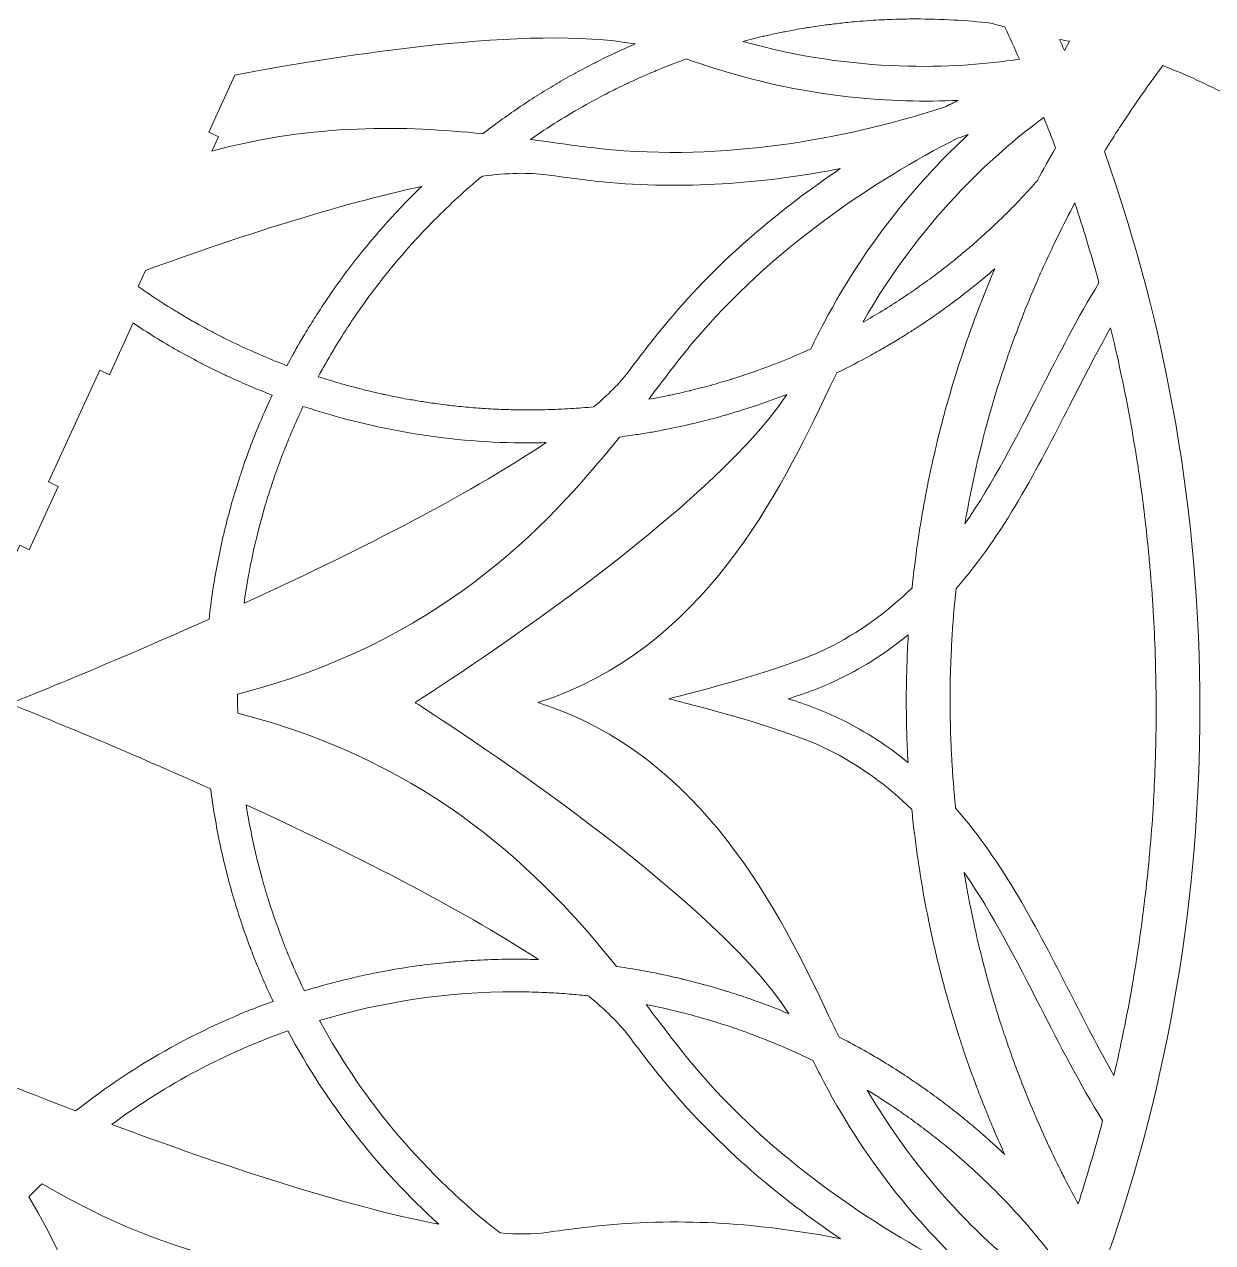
# Model space of a CAD drawing. Header units: millimetres. Extents: x -131 to 670, y -112 to 1620.
# Drawn here: x 506.2 to 578.1, y 1269.9 to 1343.5 of the extents above; entities that cross this region are included whole.
import ezdxf

# ---------------------------------------------------------------- set-up
doc = ezdxf.new("R2010")
doc.units = ezdxf.units.MM
doc.header["$MEASUREMENT"] = 0
doc.layers.add('Layer 3', color=7, linetype='Continuous')

msp = doc.modelspace()

# ---------------------------------------------------------------- linework, layer by layer
at = {"layer": 'Layer 3', "lineweight": 0}
for points, knots in [([(664.175, 1337.73), (662.473, 1347.13), (660.047, 1356.468), (656.887, 1365.673), (642.47, 1407.673), (614.36, 1442.486), (576.863, 1465.245), (576.863, 1465.245), (577.513, 1466.664), (577.513, 1466.664), (577.513, 1466.664), (576.936, 1466.947), (576.936, 1466.947), (576.936, 1466.947), (584.186, 1482.77), (584.186, 1482.77), (584.186, 1482.77), (584.764, 1482.487), (584.764, 1482.487), (584.764, 1482.487), (586.512, 1486.304), (586.512, 1486.304), (586.512, 1486.304), (585.935, 1486.586), (585.935, 1486.586), (585.935, 1486.586), (596.94, 1510.603), (596.94, 1510.603), (606.348, 1505.631), (615.52, 1499.57), (624.23, 1492.563), (624.23, 1492.563), (627.586, 1479.798), (627.586, 1479.798), (627.586, 1479.798), (632.646, 1481.124), (632.646, 1481.124), (632.646, 1481.124), (631.186, 1486.68), (631.186, 1486.68), (643.83, 1475.419), (655.149, 1462.188), (664.175, 1448.125), (664.175, 1448.125), (664.175, 1337.73), (664.175, 1337.73)], [0, 0, 0, 0, 1, 1, 1, 2, 2, 2, 3, 3, 3, 4, 4, 4, 5, 5, 5, 6, 6, 6, 7, 7, 7, 8, 8, 8, 9, 9, 9, 10, 10, 10, 11, 11, 11, 12, 12, 12, 13, 13, 13, 14, 14, 14, 15, 15, 15, 15]), ([(517.399, 1337.018), (517.399, 1337.018), (518.976, 1340.458), (518.976, 1340.458), (525.31, 1341.66), (536.803, 1343.487), (543.172, 1342.341), (542.77, 1342.168), (542.371, 1341.988), (541.976, 1341.803), (541.961, 1341.796), (541.947, 1341.79), (541.932, 1341.783), (541.544, 1341.601), (541.159, 1341.412), (540.777, 1341.219), (540.758, 1341.209), (540.738, 1341.199), (540.718, 1341.189), (540.338, 1340.995), (539.96, 1340.796), (539.586, 1340.591), (539.586, 1340.591), (539.531, 1340.561), (539.531, 1340.561), (539.155, 1340.355), (538.782, 1340.142), (538.412, 1339.924), (538.397, 1339.916), (538.382, 1339.908), (538.368, 1339.899), (537.994, 1339.678), (537.624, 1339.452), (537.258, 1339.221), (537.249, 1339.215), (537.239, 1339.209), (537.231, 1339.204), (536.859, 1338.969), (536.491, 1338.728), (536.127, 1338.482), (536.124, 1338.48), (536.122, 1338.478), (536.119, 1338.476), (535.382, 1337.977), (534.662, 1337.457), (533.959, 1336.915), (529.36, 1337.395), (523.771, 1337.539), (517.579, 1335.867), (517.579, 1335.867), (517.977, 1336.735), (517.977, 1336.735), (517.977, 1336.735), (517.399, 1337.018), (517.399, 1337.018)], [0, 0, 0, 0, 1, 1, 1, 2, 2, 2, 3, 3, 3, 4, 4, 4, 5, 5, 5, 6, 6, 6, 7, 7, 7, 8, 8, 8, 9, 9, 9, 10, 10, 10, 11, 11, 11, 12, 12, 12, 13, 13, 13, 14, 14, 14, 15, 15, 15, 16, 16, 16, 17, 17, 17, 18, 18, 18, 18]), ([(549.68, 1342.496), (550.087, 1342.603), (550.497, 1342.704), (550.909, 1342.8), (550.93, 1342.805), (550.951, 1342.809), (550.972, 1342.815), (551.364, 1342.904), (551.758, 1342.989), (552.154, 1343.068), (552.204, 1343.077), (552.253, 1343.086), (552.302, 1343.096), (552.674, 1343.168), (553.047, 1343.236), (553.422, 1343.298), (553.506, 1343.312), (553.589, 1343.325), (553.673, 1343.338), (554.018, 1343.393), (554.364, 1343.445), (554.712, 1343.492), (554.838, 1343.509), (554.965, 1343.523), (555.091, 1343.538), (555.403, 1343.577), (555.715, 1343.614), (556.029, 1343.646), (556.207, 1343.664), (556.385, 1343.677), (556.562, 1343.693), (556.833, 1343.717), (557.102, 1343.741), (557.373, 1343.759), (557.623, 1343.776), (557.875, 1343.787), (558.128, 1343.799), (558.333, 1343.809), (558.537, 1343.822), (558.743, 1343.829), (559.207, 1343.845), (559.673, 1343.854), (560.14, 1343.854), (560.14, 1343.854), (560.141, 1343.854), (560.141, 1343.854), (561.677, 1343.854), (563.193, 1343.766), (564.687, 1343.601), (564.965, 1343.525), (565.242, 1343.444), (565.522, 1343.372), (565.524, 1343.367), (565.526, 1343.362), (565.528, 1343.357), (565.829, 1342.715), (566.122, 1342.069), (566.41, 1341.42), (562.461, 1340.82), (556.514, 1340.579), (549.68, 1342.496)], [0, 0, 0, 0, 1, 1, 1, 2, 2, 2, 3, 3, 3, 4, 4, 4, 5, 5, 5, 6, 6, 6, 7, 7, 7, 8, 8, 8, 9, 9, 9, 10, 10, 10, 11, 11, 11, 12, 12, 12, 13, 13, 13, 14, 14, 14, 15, 15, 15, 16, 16, 16, 17, 17, 17, 18, 18, 18, 19, 19, 19, 20, 20, 20, 20]), ([(568.844, 1342.614), (569.041, 1342.574), (569.238, 1342.539), (569.435, 1342.501), (569.435, 1342.501), (569.131, 1341.943), (569.131, 1341.943), (569.083, 1342.056), (569.035, 1342.169), (568.986, 1342.282), (568.939, 1342.393), (568.893, 1342.504), (568.844, 1342.614)], [0, 0, 0, 0, 1, 1, 1, 2, 2, 2, 3, 3, 3, 4, 4, 4, 4]), ([(562.717, 1338.934), (562.439, 1338.797), (562.16, 1338.657), (561.875, 1338.511), (556.467, 1336.786), (549.306, 1335.287), (541.81, 1335.944), (540.695, 1336.042), (539.428, 1336.216), (538.086, 1336.4), (537.683, 1336.455), (537.267, 1336.512), (536.841, 1336.569), (536.841, 1336.569), (536.841, 1336.569), (536.841, 1336.569), (537.925, 1337.32), (539.046, 1338.021), (540.202, 1338.668), (540.212, 1338.674), (540.223, 1338.679), (540.233, 1338.684), (540.606, 1338.893), (540.983, 1339.096), (541.362, 1339.293), (541.4, 1339.313), (541.439, 1339.331), (541.477, 1339.35), (541.831, 1339.532), (542.188, 1339.711), (542.548, 1339.882), (542.623, 1339.918), (542.7, 1339.952), (542.775, 1339.987), (543.101, 1340.14), (543.428, 1340.292), (543.758, 1340.436), (543.881, 1340.49), (544.006, 1340.54), (544.129, 1340.592), (544.417, 1340.715), (544.705, 1340.839), (544.997, 1340.955), (545.158, 1341.019), (545.322, 1341.078), (545.484, 1341.141), (545.744, 1341.24), (546.002, 1341.342), (546.265, 1341.437), (546.951, 1341.199), (547.608, 1340.977), (548.215, 1340.791), (553.752, 1339.09), (558.736, 1338.743), (562.717, 1338.934)], [0, 0, 0, 0, 1, 1, 1, 2, 2, 2, 3, 3, 3, 4, 4, 4, 5, 5, 5, 6, 6, 6, 7, 7, 7, 8, 8, 8, 9, 9, 9, 10, 10, 10, 11, 11, 11, 12, 12, 12, 13, 13, 13, 14, 14, 14, 15, 15, 15, 16, 16, 16, 17, 17, 17, 18, 18, 18, 18]), ([(577.327, 1302.172), (577.327, 1313.825), (575.346, 1325.173), (571.546, 1335.834), (571.802, 1336.251), (572.064, 1336.663), (572.329, 1337.075), (572.519, 1337.355), (572.703, 1337.64), (572.887, 1337.924), (573.591, 1338.983), (574.326, 1340.019), (575.091, 1341.032), (576.35, 1340.537), (577.579, 1339.983), (578.774, 1339.371), (583.083, 1327.618), (585.337, 1315.075), (585.337, 1302.183), (585.337, 1289.887), (583.284, 1277.907), (579.355, 1266.627), (577.911, 1265.858), (576.414, 1265.172), (574.874, 1264.577), (573.774, 1266.051), (572.735, 1267.572), (571.763, 1269.139), (575.418, 1279.617), (577.327, 1290.747), (577.327, 1302.172)], [0, 0, 0, 0, 1, 1, 1, 2, 2, 2, 3, 3, 3, 4, 4, 4, 5, 5, 5, 6, 6, 6, 7, 7, 7, 8, 8, 8, 9, 9, 9, 10, 10, 10, 10]), ([(567.887, 1337.901), (568.13, 1337.289), (568.366, 1336.673), (568.597, 1336.054), (568.219, 1335.406), (567.852, 1334.751), (567.496, 1334.09), (566.927, 1333.446), (566.344, 1332.812), (565.731, 1332.199), (565.389, 1331.857), (565.043, 1331.523), (564.692, 1331.196), (564.518, 1331.034), (564.34, 1330.878), (564.163, 1330.72), (563.988, 1330.562), (563.814, 1330.401), (563.637, 1330.246), (563.395, 1330.037), (563.15, 1329.834), (562.905, 1329.631), (562.792, 1329.536), (562.68, 1329.44), (562.566, 1329.348), (562.276, 1329.113), (561.982, 1328.883), (561.687, 1328.657), (561.618, 1328.604), (561.551, 1328.55), (561.481, 1328.498), (561.153, 1328.25), (560.823, 1328.009), (560.489, 1327.772), (560.452, 1327.745), (560.416, 1327.718), (560.379, 1327.692), (560.023, 1327.441), (559.663, 1327.196), (559.301, 1326.958), (559.287, 1326.948), (559.273, 1326.939), (559.259, 1326.93), (558.882, 1326.682), (558.503, 1326.442), (558.12, 1326.208), (558.119, 1326.208), (558.118, 1326.207), (558.117, 1326.207), (557.73, 1325.971), (557.341, 1325.741), (556.948, 1325.519), (556.948, 1325.519), (556.948, 1325.519), (556.948, 1325.519), (560.398, 1331.585), (564.706, 1335.554), (567.887, 1337.901)], [0, 0, 0, 0, 1, 1, 1, 2, 2, 2, 3, 3, 3, 4, 4, 4, 5, 5, 5, 6, 6, 6, 7, 7, 7, 8, 8, 8, 9, 9, 9, 10, 10, 10, 11, 11, 11, 12, 12, 12, 13, 13, 13, 14, 14, 14, 15, 15, 15, 16, 16, 16, 17, 17, 17, 18, 18, 18, 19, 19, 19, 19]), ([(544.335, 1321.312), (545.154, 1322.391), (545.927, 1323.41), (546.646, 1324.268), (551.481, 1330.033), (557.606, 1334.037), (562.65, 1336.641), (562.878, 1336.714), (563.099, 1336.788), (563.32, 1336.862), (560.429, 1334.196), (557.246, 1330.489), (554.602, 1325.5), (554.342, 1325.009), (554.075, 1324.473), (553.799, 1323.91), (552.238, 1323.198), (550.639, 1322.59), (549.016, 1322.085), (548.999, 1322.08), (548.981, 1322.073), (548.964, 1322.068), (548.574, 1321.947), (548.182, 1321.833), (547.79, 1321.724), (547.767, 1321.718), (547.744, 1321.711), (547.721, 1321.705), (547.327, 1321.596), (546.931, 1321.494), (546.534, 1321.397), (546.515, 1321.393), (546.496, 1321.388), (546.478, 1321.383), (546.075, 1321.286), (545.67, 1321.194), (545.265, 1321.109), (545.255, 1321.106), (545.245, 1321.105), (545.235, 1321.102), (544.822, 1321.016), (544.408, 1320.935), (543.993, 1320.861), (544.108, 1321.013), (544.223, 1321.164), (544.335, 1321.312)], [0, 0, 0, 0, 1, 1, 1, 2, 2, 2, 3, 3, 3, 4, 4, 4, 5, 5, 5, 6, 6, 6, 7, 7, 7, 8, 8, 8, 9, 9, 9, 10, 10, 10, 11, 11, 11, 12, 12, 12, 13, 13, 13, 14, 14, 14, 15, 15, 15, 15]), ([(531.043, 1331.705), (531.965, 1332.635), (532.931, 1333.52), (533.937, 1334.359), (535.447, 1334.54), (536.764, 1334.578), (537.816, 1334.434), (539.183, 1334.247), (540.474, 1334.07), (541.637, 1333.968), (546.583, 1333.533), (551.342, 1333.978), (555.581, 1334.809), (551.996, 1332.399), (548.316, 1329.348), (545.126, 1325.543), (544.375, 1324.648), (543.588, 1323.611), (542.755, 1322.512), (542.246, 1321.842), (541.537, 1321.136), (540.673, 1320.405), (540.673, 1320.405), (540.672, 1320.405), (540.672, 1320.405), (540.429, 1320.382), (540.185, 1320.364), (539.941, 1320.345), (539.78, 1320.333), (539.62, 1320.32), (539.46, 1320.31), (539.22, 1320.294), (538.981, 1320.28), (538.741, 1320.269), (538.575, 1320.26), (538.408, 1320.255), (538.241, 1320.249), (538.005, 1320.24), (537.769, 1320.231), (537.532, 1320.226), (537.311, 1320.222), (537.091, 1320.223), (536.869, 1320.222), (536.522, 1320.221), (536.174, 1320.225), (535.826, 1320.232), (535.631, 1320.237), (535.435, 1320.241), (535.238, 1320.248), (535.027, 1320.256), (534.816, 1320.265), (534.604, 1320.276), (534.394, 1320.287), (534.183, 1320.3), (533.972, 1320.315), (533.777, 1320.328), (533.582, 1320.34), (533.387, 1320.356), (533.011, 1320.386), (532.635, 1320.421), (532.261, 1320.462), (532.11, 1320.478), (531.96, 1320.499), (531.809, 1320.517), (531.545, 1320.549), (531.28, 1320.581), (531.016, 1320.619), (530.847, 1320.642), (530.679, 1320.668), (530.51, 1320.694), (530.248, 1320.733), (529.987, 1320.776), (529.727, 1320.821), (529.576, 1320.847), (529.427, 1320.871), (529.278, 1320.899), (528.88, 1320.972), (528.484, 1321.049), (528.09, 1321.134), (528.018, 1321.149), (527.947, 1321.166), (527.876, 1321.182), (527.536, 1321.257), (527.197, 1321.336), (526.859, 1321.419), (526.726, 1321.452), (526.592, 1321.486), (526.459, 1321.521), (526.168, 1321.596), (525.877, 1321.674), (525.588, 1321.755), (525.464, 1321.79), (525.34, 1321.824), (525.216, 1321.86), (524.814, 1321.977), (524.413, 1322.098), (524.013, 1322.228), (524.012, 1322.229), (524.012, 1322.229), (524.011, 1322.229), (524.292, 1322.749), (524.587, 1323.261), (524.889, 1323.768), (524.965, 1323.895), (525.042, 1324.022), (525.12, 1324.149), (525.401, 1324.609), (525.689, 1325.065), (525.988, 1325.514), (526.017, 1325.557), (526.044, 1325.601), (526.073, 1325.643), (526.411, 1326.147), (526.762, 1326.642), (527.122, 1327.13), (527.181, 1327.209), (527.24, 1327.287), (527.299, 1327.366), (527.643, 1327.824), (527.994, 1328.277), (528.356, 1328.72), (528.379, 1328.747), (528.4, 1328.775), (528.422, 1328.802), (528.83, 1329.299), (529.248, 1329.786), (529.678, 1330.263), (529.685, 1330.271), (529.693, 1330.28), (529.701, 1330.288), (530.133, 1330.766), (530.576, 1331.234), (531.029, 1331.692), (531.033, 1331.696), (531.038, 1331.701), (531.043, 1331.705)], [0, 0, 0, 0, 1, 1, 1, 2, 2, 2, 3, 3, 3, 4, 4, 4, 5, 5, 5, 6, 6, 6, 7, 7, 7, 8, 8, 8, 9, 9, 9, 10, 10, 10, 11, 11, 11, 12, 12, 12, 13, 13, 13, 14, 14, 14, 15, 15, 15, 16, 16, 16, 17, 17, 17, 18, 18, 18, 19, 19, 19, 20, 20, 20, 21, 21, 21, 22, 22, 22, 23, 23, 23, 24, 24, 24, 25, 25, 25, 26, 26, 26, 27, 27, 27, 28, 28, 28, 29, 29, 29, 30, 30, 30, 31, 31, 31, 32, 32, 32, 33, 33, 33, 34, 34, 34, 35, 35, 35, 36, 36, 36, 37, 37, 37, 38, 38, 38, 39, 39, 39, 40, 40, 40, 41, 41, 41, 42, 42, 42, 43, 43, 43, 44, 44, 44, 45, 45, 45, 45]), ([(513.566, 1328.652), (519.171, 1330.682), (525.279, 1332.667), (530.267, 1333.729), (529.888, 1333.363), (529.518, 1332.988), (529.154, 1332.609), (529.08, 1332.531), (529.007, 1332.454), (528.933, 1332.376), (528.638, 1332.064), (528.348, 1331.748), (528.062, 1331.427), (527.979, 1331.335), (527.898, 1331.243), (527.816, 1331.151), (527.521, 1330.814), (527.231, 1330.473), (526.947, 1330.127), (526.893, 1330.061), (526.837, 1329.997), (526.783, 1329.931), (526.44, 1329.508), (526.103, 1329.081), (525.776, 1328.646), (525.776, 1328.646), (525.765, 1328.631), (525.765, 1328.631), (525.457, 1328.221), (525.158, 1327.804), (524.863, 1327.383), (524.778, 1327.26), (524.695, 1327.137), (524.611, 1327.014), (524.399, 1326.703), (524.19, 1326.389), (523.987, 1326.073), (523.891, 1325.926), (523.797, 1325.778), (523.704, 1325.63), (523.507, 1325.315), (523.315, 1324.998), (523.126, 1324.679), (523.044, 1324.542), (522.962, 1324.406), (522.883, 1324.269), (522.621, 1323.816), (522.365, 1323.358), (522.119, 1322.895), (522.119, 1322.895), (522.119, 1322.895), (522.119, 1322.895), (521.546, 1323.112), (520.981, 1323.349), (520.418, 1323.592), (520.255, 1323.662), (520.093, 1323.732), (519.931, 1323.805), (519.433, 1324.028), (518.937, 1324.261), (518.446, 1324.505), (518.24, 1324.608), (518.035, 1324.716), (517.83, 1324.823), (517.489, 1324.999), (517.149, 1325.181), (516.812, 1325.369), (516.545, 1325.517), (516.279, 1325.666), (516.015, 1325.82), (515.778, 1325.959), (515.544, 1326.104), (515.31, 1326.248), (514.806, 1326.557), (514.307, 1326.876), (513.814, 1327.208), (513.661, 1327.311), (513.509, 1327.414), (513.357, 1327.519), (513.279, 1327.574), (513.202, 1327.631), (513.123, 1327.686), (513.123, 1327.686), (513.566, 1328.652), (513.566, 1328.652)], [0, 0, 0, 0, 1, 1, 1, 2, 2, 2, 3, 3, 3, 4, 4, 4, 5, 5, 5, 6, 6, 6, 7, 7, 7, 8, 8, 8, 9, 9, 9, 10, 10, 10, 11, 11, 11, 12, 12, 12, 13, 13, 13, 14, 14, 14, 15, 15, 15, 16, 16, 16, 17, 17, 17, 18, 18, 18, 19, 19, 19, 20, 20, 20, 21, 21, 21, 22, 22, 22, 23, 23, 23, 24, 24, 24, 25, 25, 25, 26, 26, 26, 27, 27, 27, 28, 28, 28, 28]), ([(563.117, 1313.331), (563.551, 1315.895), (564.14, 1318.407), (564.869, 1320.859), (564.888, 1320.921), (564.908, 1320.984), (564.927, 1321.046), (565.145, 1321.77), (565.377, 1322.488), (565.62, 1323.202), (565.653, 1323.298), (565.684, 1323.395), (565.718, 1323.491), (566.243, 1325.006), (566.825, 1326.496), (567.458, 1327.958), (567.534, 1328.133), (567.612, 1328.306), (567.69, 1328.48), (567.933, 1329.027), (568.184, 1329.569), (568.441, 1330.108), (568.534, 1330.299), (568.624, 1330.491), (568.718, 1330.682), (569.056, 1331.371), (569.402, 1332.055), (569.764, 1332.729), (569.765, 1332.727), (569.766, 1332.725), (569.767, 1332.723), (570.016, 1331.969), (570.255, 1331.21), (570.486, 1330.448), (570.516, 1330.349), (570.545, 1330.25), (570.574, 1330.152), (570.797, 1329.406), (571.014, 1328.657), (571.221, 1327.904), (569.935, 1325.796), (568.792, 1323.575), (567.69, 1321.418), (566.24, 1318.58), (564.824, 1315.814), (563.116, 1313.329), (563.117, 1313.33), (563.117, 1313.331), (563.117, 1313.331)], [0, 0, 0, 0, 1, 1, 1, 2, 2, 2, 3, 3, 3, 4, 4, 4, 5, 5, 5, 6, 6, 6, 7, 7, 7, 8, 8, 8, 9, 9, 9, 10, 10, 10, 11, 11, 11, 12, 12, 12, 13, 13, 13, 14, 14, 14, 15, 15, 15, 16, 16, 16, 16]), ([(554.692, 1305.76), (551.878, 1304.39), (545.203, 1302.762), (545.203, 1302.762), (545.203, 1302.762), (545.203, 1302.762), (545.203, 1302.762), (545.203, 1302.762), (551.938, 1301.121), (554.772, 1299.724), (556.774, 1298.738), (558.447, 1297.496), (559.903, 1296.071), (559.947, 1295.618), (559.997, 1295.166), (560.051, 1294.716), (560.054, 1294.697), (560.056, 1294.677), (560.058, 1294.658), (560.273, 1292.888), (560.557, 1291.139), (560.909, 1289.413), (560.928, 1289.317), (560.949, 1289.22), (560.969, 1289.124), (561.048, 1288.743), (561.13, 1288.363), (561.215, 1287.985), (561.233, 1287.906), (561.252, 1287.828), (561.27, 1287.749), (561.44, 1287.014), (561.621, 1286.284), (561.816, 1285.558), (561.841, 1285.465), (561.864, 1285.37), (561.889, 1285.278), (561.97, 1284.979), (562.055, 1284.684), (562.141, 1284.387), (562.201, 1284.176), (562.263, 1283.964), (562.326, 1283.752), (562.405, 1283.485), (562.486, 1283.218), (562.569, 1282.952), (562.649, 1282.695), (562.732, 1282.439), (562.815, 1282.183), (562.889, 1281.956), (562.962, 1281.727), (563.038, 1281.502), (563.193, 1281.04), (563.354, 1280.582), (563.519, 1280.126), (563.578, 1279.963), (563.639, 1279.802), (563.7, 1279.64), (563.825, 1279.304), (563.951, 1278.969), (564.08, 1278.637), (564.15, 1278.457), (564.222, 1278.278), (564.293, 1278.1), (564.426, 1277.768), (564.561, 1277.437), (564.699, 1277.108), (564.764, 1276.953), (564.828, 1276.798), (564.894, 1276.643), (565.097, 1276.168), (565.304, 1275.695), (565.518, 1275.226), (565.519, 1275.224), (565.52, 1275.221), (565.521, 1275.218), (565.517, 1275.223), (565.512, 1275.226), (565.507, 1275.231), (565.138, 1275.582), (564.763, 1275.925), (564.384, 1276.26), (564.291, 1276.343), (564.195, 1276.421), (564.101, 1276.502), (563.806, 1276.76), (563.509, 1277.015), (563.209, 1277.263), (563.118, 1277.337), (563.027, 1277.407), (562.936, 1277.481), (562.625, 1277.733), (562.312, 1277.982), (561.995, 1278.224), (561.923, 1278.279), (561.85, 1278.332), (561.777, 1278.387), (561.437, 1278.644), (561.094, 1278.896), (560.748, 1279.142), (560.697, 1279.178), (560.644, 1279.213), (560.592, 1279.249), (560.221, 1279.51), (559.847, 1279.765), (559.47, 1280.012), (559.438, 1280.032), (559.407, 1280.052), (559.377, 1280.072), (558.976, 1280.333), (558.572, 1280.587), (558.165, 1280.833), (558.152, 1280.841), (558.138, 1280.849), (558.125, 1280.857), (557.7, 1281.114), (557.271, 1281.362), (556.839, 1281.603), (556.839, 1281.603), (556.837, 1281.604), (556.837, 1281.604), (556.397, 1281.849), (555.952, 1282.086), (555.504, 1282.315), (555.305, 1282.724), (555.103, 1283.146), (554.894, 1283.58), (551.927, 1289.768), (547.318, 1299.367), (537.295, 1302.532), (547.318, 1305.698), (551.927, 1315.296), (554.894, 1321.484), (555.055, 1321.818), (555.211, 1322.143), (555.366, 1322.464), (556.066, 1322.8), (556.757, 1323.161), (557.441, 1323.537), (557.667, 1323.662), (557.892, 1323.786), (558.115, 1323.914), (558.37, 1324.06), (558.624, 1324.208), (558.877, 1324.36), (559.156, 1324.528), (559.433, 1324.702), (559.71, 1324.877), (559.905, 1325), (560.102, 1325.12), (560.297, 1325.248), (560.748, 1325.544), (561.194, 1325.851), (561.637, 1326.166), (561.799, 1326.281), (561.959, 1326.401), (562.119, 1326.518), (562.454, 1326.763), (562.785, 1327.013), (563.114, 1327.269), (563.26, 1327.383), (563.407, 1327.496), (563.552, 1327.612), (564.012, 1327.98), (564.469, 1328.356), (564.917, 1328.745), (564.63, 1328.076), (564.358, 1327.399), (564.092, 1326.718), (564.027, 1326.55), (563.962, 1326.382), (563.897, 1326.214), (563.637, 1325.53), (563.383, 1324.842), (563.145, 1324.147), (563.144, 1324.144), (563.142, 1324.14), (563.141, 1324.137), (562.903, 1323.444), (562.681, 1322.745), (562.466, 1322.042), (562.414, 1321.874), (562.363, 1321.705), (562.313, 1321.537), (561.89, 1320.114), (561.514, 1318.671), (561.185, 1317.21), (561.148, 1317.046), (561.111, 1316.881), (561.076, 1316.716), (560.757, 1315.244), (560.487, 1313.754), (560.268, 1312.248), (560.244, 1312.084), (560.22, 1311.921), (560.198, 1311.757), (560.093, 1310.997), (559.997, 1310.235), (559.919, 1309.467), (558.44, 1308.016), (556.736, 1306.755), (554.692, 1305.76)], [0, 0, 0, 0, 1, 1, 1, 2, 2, 2, 3, 3, 3, 4, 4, 4, 5, 5, 5, 6, 6, 6, 7, 7, 7, 8, 8, 8, 9, 9, 9, 10, 10, 10, 11, 11, 11, 12, 12, 12, 13, 13, 13, 14, 14, 14, 15, 15, 15, 16, 16, 16, 17, 17, 17, 18, 18, 18, 19, 19, 19, 20, 20, 20, 21, 21, 21, 22, 22, 22, 23, 23, 23, 24, 24, 24, 25, 25, 25, 26, 26, 26, 27, 27, 27, 28, 28, 28, 29, 29, 29, 30, 30, 30, 31, 31, 31, 32, 32, 32, 33, 33, 33, 34, 34, 34, 35, 35, 35, 36, 36, 36, 37, 37, 37, 38, 38, 38, 39, 39, 39, 40, 40, 40, 41, 41, 41, 42, 42, 42, 43, 43, 43, 44, 44, 44, 45, 45, 45, 46, 46, 46, 47, 47, 47, 48, 48, 48, 49, 49, 49, 50, 50, 50, 51, 51, 51, 52, 52, 52, 53, 53, 53, 54, 54, 54, 55, 55, 55, 56, 56, 56, 57, 57, 57, 58, 58, 58, 59, 59, 59, 60, 60, 60, 61, 61, 61, 62, 62, 62, 63, 63, 63, 64, 64, 64, 65, 65, 65, 66, 66, 66, 67, 67, 67, 67]), ([(497.194, 1282.775), (497.194, 1282.775), (499.497, 1277.497), (502.116, 1270.626), (499.347, 1267.112), (497.167, 1263.228), (495.627, 1259.094), (491.995, 1260.779), (488.089, 1261.967), (483.998, 1262.58), (483.998, 1262.58), (485.44, 1265.727), (485.44, 1265.727), (485.44, 1265.727), (484.862, 1266.01), (484.862, 1266.01), (484.862, 1266.01), (486.575, 1269.747), (486.575, 1269.747), (486.575, 1269.747), (487.152, 1269.465), (487.152, 1269.465), (487.152, 1269.465), (488.901, 1273.282), (488.901, 1273.282), (488.901, 1273.282), (488.324, 1273.564), (488.324, 1273.564), (488.324, 1273.564), (490.036, 1277.3), (490.036, 1277.3), (490.036, 1277.3), (490.614, 1277.018), (490.614, 1277.018), (490.614, 1277.018), (492.362, 1280.835), (492.362, 1280.835), (492.362, 1280.835), (491.785, 1281.118), (491.785, 1281.118), (491.785, 1281.118), (493.497, 1284.855), (493.497, 1284.855), (493.497, 1284.855), (494.074, 1284.572), (494.074, 1284.572), (494.074, 1284.572), (495.824, 1288.39), (495.824, 1288.39), (495.824, 1288.39), (495.246, 1288.672), (495.246, 1288.672), (495.246, 1288.672), (497.651, 1293.919), (497.651, 1293.919), (497.651, 1293.919), (498.228, 1293.638), (498.228, 1293.638), (498.228, 1293.638), (499.978, 1297.454), (499.978, 1297.454), (499.978, 1297.454), (499.4, 1297.736), (499.4, 1297.736), (499.4, 1297.736), (501.805, 1302.985), (501.805, 1302.985), (501.805, 1302.985), (502.382, 1302.702), (502.382, 1302.702), (502.382, 1302.702), (504.131, 1306.519), (504.131, 1306.519), (504.131, 1306.519), (503.554, 1306.801), (503.554, 1306.801), (503.554, 1306.801), (505.959, 1312.049), (505.959, 1312.049), (505.959, 1312.049), (506.536, 1311.767), (506.536, 1311.767), (506.536, 1311.767), (508.285, 1315.584), (508.285, 1315.584), (508.285, 1315.584), (507.708, 1315.866), (507.708, 1315.866), (507.708, 1315.866), (510.805, 1322.625), (510.805, 1322.625), (510.805, 1322.625), (511.382, 1322.343), (511.382, 1322.343), (511.382, 1322.343), (512.817, 1325.475), (512.817, 1325.475), (513.692, 1324.89), (514.584, 1324.339), (515.49, 1323.825), (515.517, 1323.811), (515.543, 1323.796), (515.57, 1323.781), (515.975, 1323.552), (516.385, 1323.331), (516.796, 1323.116), (516.859, 1323.083), (516.923, 1323.049), (516.987, 1323.016), (517.422, 1322.792), (517.862, 1322.573), (518.304, 1322.364), (518.345, 1322.345), (518.386, 1322.327), (518.427, 1322.308), (518.815, 1322.126), (519.205, 1321.951), (519.597, 1321.781), (519.705, 1321.734), (519.814, 1321.687), (519.924, 1321.641), (520.356, 1321.458), (520.79, 1321.28), (521.228, 1321.111), (521.008, 1320.644), (520.799, 1320.172), (520.596, 1319.697), (520.547, 1319.582), (520.498, 1319.468), (520.45, 1319.352), (520.251, 1318.874), (520.056, 1318.392), (519.873, 1317.904), (519.871, 1317.9), (519.869, 1317.895), (519.868, 1317.89), (519.685, 1317.404), (519.515, 1316.912), (519.35, 1316.418), (519.314, 1316.311), (519.278, 1316.203), (519.243, 1316.095), (518.914, 1315.083), (518.622, 1314.054), (518.368, 1313.01), (518.345, 1312.915), (518.321, 1312.82), (518.299, 1312.724), (518.048, 1311.664), (517.838, 1310.59), (517.668, 1309.502), (517.654, 1309.414), (517.64, 1309.327), (517.627, 1309.239), (517.544, 1308.686), (517.47, 1308.131), (517.408, 1307.571), (510.705, 1304.568), (505.351, 1302.467), (505.351, 1302.467), (505.351, 1302.467), (510.757, 1300.346), (517.507, 1297.319), (517.653, 1296.191), (517.842, 1295.076), (518.074, 1293.977), (518.077, 1293.962), (518.08, 1293.946), (518.083, 1293.93), (518.313, 1292.848), (518.582, 1291.781), (518.892, 1290.73), (518.904, 1290.687), (518.917, 1290.645), (518.93, 1290.603), (519.068, 1290.139), (519.214, 1289.679), (519.367, 1289.222), (519.39, 1289.154), (519.412, 1289.085), (519.435, 1289.017), (519.602, 1288.528), (519.776, 1288.042), (519.96, 1287.561), (519.98, 1287.507), (520.003, 1287.453), (520.024, 1287.399), (520.182, 1286.987), (520.349, 1286.579), (520.52, 1286.173), (520.569, 1286.056), (520.619, 1285.94), (520.669, 1285.824), (520.866, 1285.37), (521.067, 1284.918), (521.279, 1284.471), (517.049, 1282.947), (513.014, 1280.741), (509.343, 1277.853), (502.472, 1280.471), (497.194, 1282.775), (497.194, 1282.775)], [0, 0, 0, 0, 1, 1, 1, 2, 2, 2, 3, 3, 3, 4, 4, 4, 5, 5, 5, 6, 6, 6, 7, 7, 7, 8, 8, 8, 9, 9, 9, 10, 10, 10, 11, 11, 11, 12, 12, 12, 13, 13, 13, 14, 14, 14, 15, 15, 15, 16, 16, 16, 17, 17, 17, 18, 18, 18, 19, 19, 19, 20, 20, 20, 21, 21, 21, 22, 22, 22, 23, 23, 23, 24, 24, 24, 25, 25, 25, 26, 26, 26, 27, 27, 27, 28, 28, 28, 29, 29, 29, 30, 30, 30, 31, 31, 31, 32, 32, 32, 33, 33, 33, 34, 34, 34, 35, 35, 35, 36, 36, 36, 37, 37, 37, 38, 38, 38, 39, 39, 39, 40, 40, 40, 41, 41, 41, 42, 42, 42, 43, 43, 43, 44, 44, 44, 45, 45, 45, 46, 46, 46, 47, 47, 47, 48, 48, 48, 49, 49, 49, 50, 50, 50, 51, 51, 51, 52, 52, 52, 53, 53, 53, 54, 54, 54, 55, 55, 55, 56, 56, 56, 57, 57, 57, 58, 58, 58, 59, 59, 59, 60, 60, 60, 61, 61, 61, 62, 62, 62, 63, 63, 63, 64, 64, 64, 65, 65, 65, 66, 66, 66, 67, 67, 67, 67]), ([(569.453, 1285.017), (567.476, 1288.889), (565.453, 1292.838), (562.553, 1296.138), (562.553, 1296.138), (562.553, 1296.14), (562.553, 1296.14), (562.51, 1296.562), (562.474, 1296.986), (562.439, 1297.41), (562.423, 1297.602), (562.407, 1297.794), (562.393, 1297.986), (562.366, 1298.347), (562.343, 1298.709), (562.322, 1299.071), (562.305, 1299.38), (562.291, 1299.689), (562.278, 1299.998), (562.266, 1300.275), (562.254, 1300.55), (562.246, 1300.827), (562.229, 1301.434), (562.217, 1302.043), (562.217, 1302.653), (562.217, 1302.657), (562.216, 1302.661), (562.216, 1302.664), (562.216, 1302.67), (562.217, 1302.674), (562.217, 1302.679), (562.217, 1303.287), (562.228, 1303.892), (562.245, 1304.495), (562.256, 1304.838), (562.272, 1305.179), (562.287, 1305.52), (562.298, 1305.756), (562.307, 1305.993), (562.32, 1306.228), (562.347, 1306.681), (562.377, 1307.134), (562.412, 1307.586), (562.42, 1307.681), (562.427, 1307.776), (562.435, 1307.872), (562.477, 1308.389), (562.525, 1308.905), (562.58, 1309.419), (565.463, 1312.714), (567.484, 1316.652), (569.457, 1320.515), (570.249, 1322.065), (571.063, 1323.647), (571.927, 1325.185), (572.135, 1324.333), (572.329, 1323.474), (572.513, 1322.613), (572.54, 1322.489), (572.567, 1322.365), (572.593, 1322.24), (572.958, 1320.511), (573.275, 1318.764), (573.546, 1317.003), (573.57, 1316.848), (573.594, 1316.693), (573.617, 1316.537), (573.748, 1315.659), (573.87, 1314.777), (573.977, 1313.89), (573.978, 1313.878), (573.98, 1313.867), (573.981, 1313.855), (574.083, 1313.005), (574.171, 1312.151), (574.251, 1311.294), (574.269, 1311.102), (574.287, 1310.909), (574.304, 1310.716), (574.38, 1309.843), (574.449, 1308.966), (574.502, 1308.086), (574.504, 1308.064), (574.505, 1308.041), (574.506, 1308.019), (574.557, 1307.173), (574.592, 1306.323), (574.621, 1305.471), (574.628, 1305.25), (574.635, 1305.029), (574.641, 1304.808), (574.664, 1303.934), (574.681, 1303.058), (574.681, 1302.178), (574.681, 1302.178), (574.681, 1302.166), (574.681, 1302.166), (574.681, 1301.317), (574.666, 1300.472), (574.644, 1299.629), (574.639, 1299.414), (574.632, 1299.199), (574.625, 1298.984), (574.599, 1298.197), (574.566, 1297.412), (574.522, 1296.63), (574.519, 1296.572), (574.517, 1296.513), (574.513, 1296.455), (574.463, 1295.593), (574.399, 1294.735), (574.326, 1293.879), (574.313, 1293.725), (574.298, 1293.571), (574.284, 1293.416), (574.211, 1292.601), (574.13, 1291.788), (574.036, 1290.978), (574.032, 1290.941), (574.028, 1290.903), (574.024, 1290.866), (573.92, 1289.976), (573.803, 1289.089), (573.675, 1288.206), (573.666, 1288.14), (573.655, 1288.074), (573.646, 1288.008), (573.518, 1287.136), (573.38, 1286.269), (573.228, 1285.405), (573.227, 1285.399), (573.227, 1285.394), (573.226, 1285.388), (572.908, 1283.574), (572.54, 1281.776), (572.124, 1279.998), (572.124, 1279.996), (572.123, 1279.995), (572.123, 1279.994), (571.182, 1281.644), (570.305, 1283.348), (569.453, 1285.017)], [0, 0, 0, 0, 1, 1, 1, 2, 2, 2, 3, 3, 3, 4, 4, 4, 5, 5, 5, 6, 6, 6, 7, 7, 7, 8, 8, 8, 9, 9, 9, 10, 10, 10, 11, 11, 11, 12, 12, 12, 13, 13, 13, 14, 14, 14, 15, 15, 15, 16, 16, 16, 17, 17, 17, 18, 18, 18, 19, 19, 19, 20, 20, 20, 21, 21, 21, 22, 22, 22, 23, 23, 23, 24, 24, 24, 25, 25, 25, 26, 26, 26, 27, 27, 27, 28, 28, 28, 29, 29, 29, 30, 30, 30, 31, 31, 31, 32, 32, 32, 33, 33, 33, 34, 34, 34, 35, 35, 35, 36, 36, 36, 37, 37, 37, 38, 38, 38, 39, 39, 39, 40, 40, 40, 41, 41, 41, 42, 42, 42, 43, 43, 43, 44, 44, 44, 45, 45, 45, 46, 46, 46, 47, 47, 47, 47]), ([(519.147, 1301.889), (519.139, 1302.208), (519.133, 1302.526), (519.133, 1302.846), (519.133, 1302.891), (519.134, 1302.936), (519.135, 1302.982), (519.135, 1303.002), (519.136, 1303.022), (519.136, 1303.042), (531.099, 1306.082), (537.772, 1312.992), (542.221, 1318.577), (542.449, 1318.606), (542.676, 1318.642), (542.903, 1318.675), (543.209, 1318.719), (543.515, 1318.765), (543.821, 1318.816), (544.087, 1318.861), (544.353, 1318.907), (544.62, 1318.956), (544.879, 1319.004), (545.137, 1319.057), (545.396, 1319.111), (545.933, 1319.221), (546.468, 1319.342), (547.001, 1319.472), (547.149, 1319.509), (547.297, 1319.543), (547.444, 1319.581), (547.811, 1319.675), (548.177, 1319.775), (548.542, 1319.879), (548.614, 1319.899), (548.686, 1319.921), (548.758, 1319.942), (549.969, 1320.294), (551.168, 1320.7), (552.35, 1321.16), (552.35, 1321.16), (552.351, 1321.16), (552.351, 1321.16), (547.34, 1313.548), (529.865, 1302.532), (529.865, 1302.532), (529.865, 1302.532), (547.623, 1291.339), (552.471, 1283.721), (552.063, 1283.891), (551.653, 1284.053), (551.24, 1284.21), (551.223, 1284.217), (551.205, 1284.224), (551.188, 1284.23), (550.786, 1284.383), (550.38, 1284.528), (549.974, 1284.668), (549.949, 1284.677), (549.924, 1284.686), (549.898, 1284.695), (549.496, 1284.833), (549.092, 1284.963), (548.686, 1285.089), (548.658, 1285.098), (548.629, 1285.107), (548.6, 1285.116), (548.194, 1285.241), (547.786, 1285.359), (547.377, 1285.472), (547.35, 1285.479), (547.324, 1285.486), (547.297, 1285.494), (546.884, 1285.606), (546.47, 1285.713), (546.055, 1285.813), (546.033, 1285.818), (546.011, 1285.823), (545.989, 1285.828), (545.568, 1285.93), (545.146, 1286.024), (544.722, 1286.112), (544.707, 1286.115), (544.693, 1286.118), (544.679, 1286.121), (544.248, 1286.21), (543.817, 1286.292), (543.384, 1286.368), (543.377, 1286.369), (543.37, 1286.371), (543.362, 1286.372), (542.923, 1286.449), (542.483, 1286.519), (542.042, 1286.582), (537.595, 1292.124), (530.943, 1298.889), (519.147, 1301.889)], [0, 0, 0, 0, 1, 1, 1, 2, 2, 2, 3, 3, 3, 4, 4, 4, 5, 5, 5, 6, 6, 6, 7, 7, 7, 8, 8, 8, 9, 9, 9, 10, 10, 10, 11, 11, 11, 12, 12, 12, 13, 13, 13, 14, 14, 14, 15, 15, 15, 16, 16, 16, 17, 17, 17, 18, 18, 18, 19, 19, 19, 20, 20, 20, 21, 21, 21, 22, 22, 22, 23, 23, 23, 24, 24, 24, 25, 25, 25, 26, 26, 26, 27, 27, 27, 28, 28, 28, 29, 29, 29, 30, 30, 30, 31, 31, 31, 32, 32, 32, 32]), ([(521.37, 1316.207), (521.523, 1316.649), (521.684, 1317.087), (521.851, 1317.521), (521.888, 1317.617), (521.927, 1317.712), (521.964, 1317.808), (522.099, 1318.151), (522.239, 1318.492), (522.383, 1318.832), (522.433, 1318.949), (522.482, 1319.066), (522.533, 1319.183), (522.717, 1319.604), (522.905, 1320.023), (523.103, 1320.437), (527.519, 1318.969), (532.125, 1318.224), (536.734, 1318.224), (536.765, 1318.224), (536.795, 1318.226), (536.825, 1318.226), (537.146, 1318.227), (537.466, 1318.239), (537.785, 1318.247), (532.932, 1314.961), (525.842, 1311.423), (519.527, 1308.531), (519.528, 1308.531), (519.528, 1308.532), (519.528, 1308.532), (519.597, 1309.032), (519.677, 1309.528), (519.765, 1310.022), (519.778, 1310.095), (519.792, 1310.168), (519.805, 1310.241), (519.882, 1310.66), (519.965, 1311.076), (520.055, 1311.491), (520.072, 1311.573), (520.089, 1311.655), (520.107, 1311.736), (520.316, 1312.68), (520.56, 1313.611), (520.833, 1314.529), (520.864, 1314.633), (520.896, 1314.737), (520.928, 1314.842), (521.047, 1315.23), (521.171, 1315.615), (521.301, 1315.998), (521.325, 1316.068), (521.347, 1316.138), (521.37, 1316.207)], [0, 0, 0, 0, 1, 1, 1, 2, 2, 2, 3, 3, 3, 4, 4, 4, 5, 5, 5, 6, 6, 6, 7, 7, 7, 8, 8, 8, 9, 9, 9, 10, 10, 10, 11, 11, 11, 12, 12, 12, 13, 13, 13, 14, 14, 14, 15, 15, 15, 16, 16, 16, 17, 17, 17, 18, 18, 18, 18]), ([(559.677, 1298.913), (558.477, 1299.887), (557.15, 1300.765), (555.649, 1301.504), (554.62, 1302.011), (553.542, 1302.425), (552.428, 1302.762), (553.51, 1303.089), (554.558, 1303.488), (555.561, 1303.976), (557.105, 1304.728), (558.464, 1305.626), (559.693, 1306.625), (559.693, 1306.625), (559.692, 1306.625), (559.692, 1306.624), (559.655, 1305.995), (559.626, 1305.363), (559.606, 1304.728), (559.605, 1304.695), (559.603, 1304.662), (559.602, 1304.629), (559.583, 1303.976), (559.571, 1303.321), (559.571, 1302.664), (559.571, 1301.405), (559.608, 1300.155), (559.677, 1298.913)], [0, 0, 0, 0, 1, 1, 1, 2, 2, 2, 3, 3, 3, 4, 4, 4, 5, 5, 5, 6, 6, 6, 7, 7, 7, 8, 8, 8, 9, 9, 9, 9]), ([(537.322, 1286.997), (536.159, 1287.034), (534.995, 1287.024), (533.832, 1286.968), (533.757, 1286.964), (533.682, 1286.96), (533.607, 1286.956), (533.116, 1286.929), (532.625, 1286.895), (532.135, 1286.852), (532.038, 1286.843), (531.941, 1286.835), (531.844, 1286.826), (531.301, 1286.775), (530.758, 1286.716), (530.216, 1286.644), (530.203, 1286.642), (530.19, 1286.641), (530.176, 1286.639), (529.611, 1286.564), (529.046, 1286.476), (528.483, 1286.378), (528.386, 1286.361), (528.289, 1286.341), (528.192, 1286.324), (527.752, 1286.244), (527.313, 1286.157), (526.875, 1286.064), (526.713, 1286.029), (526.551, 1285.993), (526.389, 1285.957), (525.998, 1285.869), (525.609, 1285.774), (525.221, 1285.675), (525.065, 1285.636), (524.909, 1285.598), (524.753, 1285.556), (524.224, 1285.415), (523.697, 1285.266), (523.173, 1285.104), (522.981, 1285.502), (522.798, 1285.905), (522.618, 1286.31), (522.569, 1286.423), (522.521, 1286.536), (522.472, 1286.648), (522.338, 1286.96), (522.207, 1287.273), (522.08, 1287.589), (522.036, 1287.697), (521.993, 1287.805), (521.95, 1287.914), (521.614, 1288.772), (521.304, 1289.643), (521.025, 1290.528), (521.017, 1290.555), (521.009, 1290.582), (521.001, 1290.608), (520.867, 1291.036), (520.74, 1291.468), (520.62, 1291.903), (520.62, 1291.903), (520.584, 1292.032), (520.584, 1292.032), (520.199, 1293.441), (519.886, 1294.88), (519.652, 1296.344), (519.652, 1296.345), (519.652, 1296.346), (519.652, 1296.346), (525.738, 1293.556), (532.521, 1290.172), (537.322, 1286.997)], [0, 0, 0, 0, 1, 1, 1, 2, 2, 2, 3, 3, 3, 4, 4, 4, 5, 5, 5, 6, 6, 6, 7, 7, 7, 8, 8, 8, 9, 9, 9, 10, 10, 10, 11, 11, 11, 12, 12, 12, 13, 13, 13, 14, 14, 14, 15, 15, 15, 16, 16, 16, 17, 17, 17, 18, 18, 18, 19, 19, 19, 20, 20, 20, 21, 21, 21, 22, 22, 22, 23, 23, 23, 24, 24, 24, 24]), ([(568.287, 1275.529), (568.257, 1275.593), (568.226, 1275.655), (568.195, 1275.719), (567.961, 1276.221), (567.735, 1276.727), (567.513, 1277.235), (567.441, 1277.4), (567.37, 1277.566), (567.299, 1277.732), (567.129, 1278.131), (566.963, 1278.533), (566.8, 1278.937), (566.744, 1279.075), (566.687, 1279.213), (566.632, 1279.351), (566.439, 1279.839), (566.255, 1280.331), (566.074, 1280.825), (565.998, 1281.034), (565.923, 1281.245), (565.849, 1281.455), (565.729, 1281.794), (565.613, 1282.134), (565.499, 1282.475), (565.429, 1282.685), (565.356, 1282.893), (565.288, 1283.105), (565.136, 1283.575), (564.991, 1284.049), (564.849, 1284.525), (564.773, 1284.781), (564.701, 1285.038), (564.628, 1285.295), (564.546, 1285.58), (564.468, 1285.867), (564.391, 1286.154), (564.319, 1286.422), (564.246, 1286.69), (564.177, 1286.96), (564.061, 1287.417), (563.95, 1287.876), (563.844, 1288.337), (563.777, 1288.631), (563.713, 1288.926), (563.65, 1289.222), (563.595, 1289.474), (563.542, 1289.727), (563.491, 1289.98), (563.429, 1290.283), (563.368, 1290.586), (563.311, 1290.89), (563.225, 1291.347), (563.144, 1291.805), (563.069, 1292.265), (564.797, 1289.764), (566.224, 1286.977), (567.686, 1284.114), (568.851, 1281.832), (570.061, 1279.483), (571.443, 1277.264), (571.443, 1277.263), (571.442, 1277.262), (571.442, 1277.261), (571.238, 1276.491), (571.023, 1275.726), (570.801, 1274.963), (570.76, 1274.822), (570.719, 1274.68), (570.677, 1274.539), (570.448, 1273.766), (570.213, 1272.996), (569.965, 1272.231), (569.964, 1272.23), (569.964, 1272.227), (569.963, 1272.226), (569.963, 1272.227), (569.962, 1272.229), (569.961, 1272.23), (569.689, 1272.729), (569.426, 1273.234), (569.166, 1273.741), (569.096, 1273.878), (569.027, 1274.017), (568.957, 1274.155), (568.729, 1274.61), (568.505, 1275.068), (568.287, 1275.529)], [0, 0, 0, 0, 1, 1, 1, 2, 2, 2, 3, 3, 3, 4, 4, 4, 5, 5, 5, 6, 6, 6, 7, 7, 7, 8, 8, 8, 9, 9, 9, 10, 10, 10, 11, 11, 11, 12, 12, 12, 13, 13, 13, 14, 14, 14, 15, 15, 15, 16, 16, 16, 17, 17, 17, 18, 18, 18, 19, 19, 19, 20, 20, 20, 21, 21, 21, 22, 22, 22, 23, 23, 23, 24, 24, 24, 25, 25, 25, 26, 26, 26, 27, 27, 27, 28, 28, 28, 29, 29, 29, 29]), ([(524.089, 1283.315), (527.941, 1284.469), (531.929, 1285.049), (535.918, 1285.049), (536.465, 1285.049), (537.011, 1285.032), (537.558, 1285.01), (537.741, 1285.003), (537.924, 1284.997), (538.108, 1284.987), (538.521, 1284.965), (538.935, 1284.932), (539.349, 1284.898), (539.68, 1284.87), (540.011, 1284.839), (540.342, 1284.803), (540.342, 1284.803), (540.342, 1284.803), (540.342, 1284.803), (541.358, 1283.975), (542.183, 1283.175), (542.755, 1282.422), (543.588, 1281.323), (544.375, 1280.286), (545.126, 1279.391), (548.32, 1275.582), (552.003, 1272.534), (555.59, 1270.124), (551.349, 1270.956), (546.586, 1271.401), (541.636, 1270.967), (540.473, 1270.864), (539.182, 1270.687), (537.816, 1270.5), (537.021, 1270.392), (536.073, 1270.388), (535.008, 1270.47), (530.543, 1273.944), (526.809, 1278.315), (524.089, 1283.315)], [0, 0, 0, 0, 1, 1, 1, 2, 2, 2, 3, 3, 3, 4, 4, 4, 5, 5, 5, 6, 6, 6, 7, 7, 7, 8, 8, 8, 9, 9, 9, 10, 10, 10, 11, 11, 11, 12, 12, 12, 13, 13, 13, 13]), ([(546.646, 1280.666), (545.927, 1281.524), (545.154, 1282.543), (544.335, 1283.622), (544.171, 1283.838), (544.003, 1284.059), (543.832, 1284.283), (543.832, 1284.283), (543.833, 1284.283), (543.833, 1284.283), (544.357, 1284.18), (544.878, 1284.064), (545.399, 1283.941), (545.618, 1283.889), (545.836, 1283.835), (546.055, 1283.779), (546.393, 1283.693), (546.73, 1283.601), (547.067, 1283.506), (547.487, 1283.388), (547.906, 1283.263), (548.322, 1283.13), (548.568, 1283.053), (548.814, 1282.976), (549.059, 1282.893), (549.406, 1282.776), (549.752, 1282.653), (550.097, 1282.526), (550.21, 1282.484), (550.323, 1282.44), (550.437, 1282.398), (551.618, 1281.951), (552.784, 1281.451), (553.928, 1280.893), (554.158, 1280.425), (554.383, 1279.978), (554.602, 1279.564), (557.316, 1274.443), (560.597, 1270.675), (563.548, 1267.996), (563.255, 1268.095), (562.958, 1268.194), (562.653, 1268.292), (557.608, 1270.896), (551.483, 1274.899), (546.646, 1280.666)], [0, 0, 0, 0, 1, 1, 1, 2, 2, 2, 3, 3, 3, 4, 4, 4, 5, 5, 5, 6, 6, 6, 7, 7, 7, 8, 8, 8, 9, 9, 9, 10, 10, 10, 11, 11, 11, 12, 12, 12, 13, 13, 13, 14, 14, 14, 15, 15, 15, 15]), ([(522.176, 1282.69), (524.528, 1278.278), (527.63, 1274.325), (531.306, 1270.994), (525.556, 1272.1), (518.043, 1274.608), (511.532, 1277.029), (514.837, 1279.475), (518.428, 1281.363), (522.176, 1282.69)], [0, 0, 0, 0, 1, 1, 1, 2, 2, 2, 3, 3, 3, 3]), ([(557.207, 1279.104), (557.209, 1279.103), (557.21, 1279.102), (557.212, 1279.101), (557.827, 1278.727), (558.434, 1278.333), (559.033, 1277.925), (559.217, 1277.8), (559.4, 1277.672), (559.582, 1277.543), (559.927, 1277.3), (560.268, 1277.05), (560.607, 1276.796), (560.903, 1276.572), (561.199, 1276.345), (561.49, 1276.111), (561.662, 1275.975), (561.833, 1275.838), (562.003, 1275.698), (562.427, 1275.348), (562.845, 1274.991), (563.258, 1274.621), (563.363, 1274.528), (563.465, 1274.432), (563.568, 1274.338), (564.024, 1273.921), (564.475, 1273.498), (564.916, 1273.058), (566.303, 1271.67), (567.574, 1270.198), (568.733, 1268.657), (568.726, 1268.639), (568.718, 1268.62), (568.712, 1268.6), (568.515, 1268.066), (568.312, 1267.533), (568.106, 1267.003), (564.982, 1269.271), (560.694, 1273.15), (557.207, 1279.104)], [0, 0, 0, 0, 1, 1, 1, 2, 2, 2, 3, 3, 3, 4, 4, 4, 5, 5, 5, 6, 6, 6, 7, 7, 7, 8, 8, 8, 9, 9, 9, 10, 10, 10, 11, 11, 11, 12, 12, 12, 13, 13, 13, 13]), ([(517.724, 1242.856), (517.421, 1242.693), (517.117, 1242.535), (516.81, 1242.384), (516.277, 1242.171), (515.766, 1241.918), (515.215, 1241.757), (515.215, 1241.757), (514.782, 1241.614), (514.782, 1241.614), (513.917, 1243.099), (512.968, 1244.53), (511.938, 1245.897), (512.682, 1252.936), (512.671, 1262.316), (506.52, 1272.645), (506.654, 1272.782), (506.785, 1272.921), (506.921, 1273.058), (507.055, 1273.19), (507.19, 1273.318), (507.324, 1273.448), (515.154, 1268.785), (522.437, 1267.652), (528.57, 1267.701), (528.331, 1267.487), (528.121, 1267.239), (527.959, 1266.964), (527.763, 1266.654), (527.647, 1266.306), (527.558, 1265.957), (527.533, 1265.78), (527.489, 1265.603), (527.489, 1265.424), (527.489, 1265.424), (527.478, 1265.158), (527.478, 1265.158), (527.478, 1265.158), (527.48, 1264.932), (527.48, 1264.932), (527.487, 1264.349), (527.484, 1263.769), (527.472, 1263.189), (520.572, 1264.126), (514.574, 1265.486), (514.574, 1265.486), (514.574, 1265.486), (517.498, 1252.585), (517.724, 1242.856)], [0, 0, 0, 0, 1, 1, 1, 2, 2, 2, 3, 3, 3, 4, 4, 4, 5, 5, 5, 6, 6, 6, 7, 7, 7, 8, 8, 8, 9, 9, 9, 10, 10, 10, 11, 11, 11, 12, 12, 12, 13, 13, 13, 14, 14, 14, 15, 15, 15, 16, 16, 16, 16])]:
    msp.add_open_spline(points, degree=3, knots=knots, dxfattribs=at)

doc.saveas('drawing.dxf')
